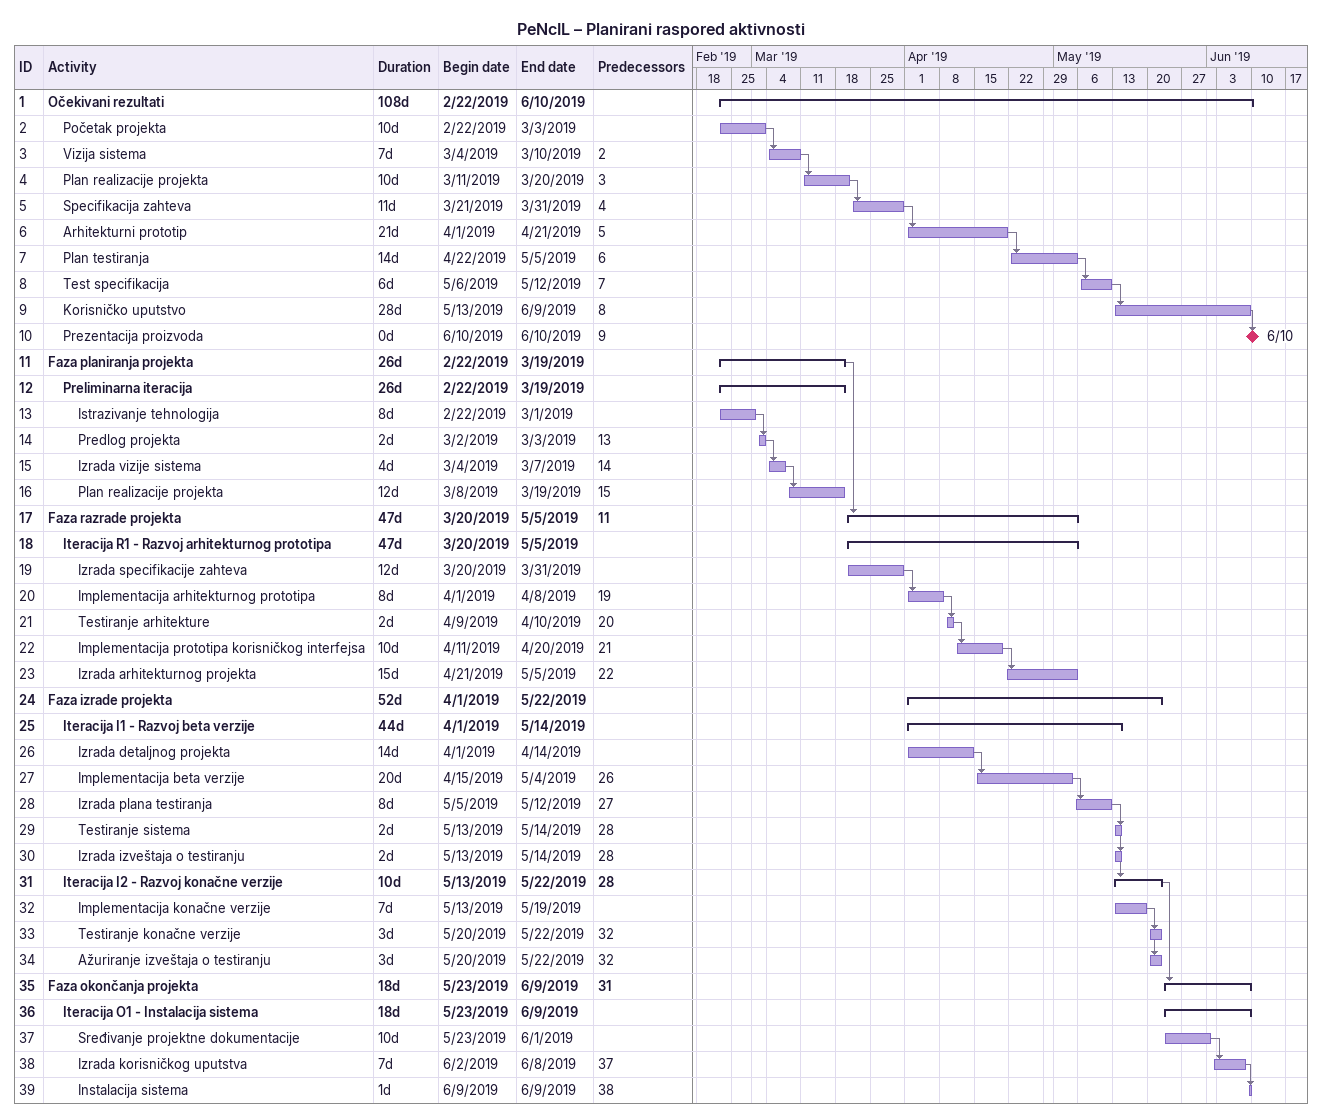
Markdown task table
PeNcIL – Planirani raspored aktivnosti

| ID | Level | Task | Duration | Start | Finish | Predecessors |
|---|---|---|---|---|---|---|
| 1 | 1 | **Očekivani rezultati** | 108d | 2019-02-22 | 2019-06-10 |  |
| 2 | 2 | Početak projekta | 10d | 2019-02-22 | 2019-03-03 |  |
| 3 | 2 | Vizija sistema | 7d | 2019-03-04 | 2019-03-10 | 2 |
| 4 | 2 | Plan realizacije projekta | 10d | 2019-03-11 | 2019-03-20 | 3 |
| 5 | 2 | Specifikacija zahteva | 11d | 2019-03-21 | 2019-03-31 | 4 |
| 6 | 2 | Arhitekturni prototip | 21d | 2019-04-01 | 2019-04-21 | 5 |
| 7 | 2 | Plan testiranja | 14d | 2019-04-22 | 2019-05-05 | 6 |
| 8 | 2 | Test specifikacija | 6d | 2019-05-06 | 2019-05-12 | 7 |
| 9 | 2 | Korisničko uputstvo | 28d | 2019-05-13 | 2019-06-09 | 8 |
| 10 | 2 | Prezentacija proizvoda | 0d | 2019-06-10 | 2019-06-10 | 9 |
| 11 | 1 | **Faza planiranja projekta** | 26d | 2019-02-22 | 2019-03-19 |  |
| 12 | 2 | **Preliminarna iteracija** | 26d | 2019-02-22 | 2019-03-19 |  |
| 13 | 3 | Istrazivanje tehnologija | 8d | 2019-02-22 | 2019-03-01 |  |
| 14 | 3 | Predlog projekta | 2d | 2019-03-02 | 2019-03-03 | 13 |
| 15 | 3 | Izrada vizije sistema | 4d | 2019-03-04 | 2019-03-07 | 14 |
| 16 | 3 | Plan realizacije projekta | 12d | 2019-03-08 | 2019-03-19 | 15 |
| 17 | 1 | **Faza razrade projekta** | 47d | 2019-03-20 | 2019-05-05 | 11 |
| 18 | 2 | **Iteracija R1 - Razvoj arhitekturnog prototipa** | 47d | 2019-03-20 | 2019-05-05 |  |
| 19 | 3 | Izrada specifikacije zahteva | 12d | 2019-03-20 | 2019-03-31 |  |
| 20 | 3 | Implementacija arhitekturnog prototipa | 8d | 2019-04-01 | 2019-04-08 | 19 |
| 21 | 3 | Testiranje arhitekture | 2d | 2019-04-09 | 2019-04-10 | 20 |
| 22 | 3 | Implementacija prototipa korisničkog interfejsa | 10d | 2019-04-11 | 2019-04-20 | 21 |
| 23 | 3 | Izrada arhitekturnog projekta | 15d | 2019-04-21 | 2019-05-05 | 22 |
| 24 | 1 | **Faza izrade projekta** | 52d | 2019-04-01 | 2019-05-22 |  |
| 25 | 2 | **Iteracija I1 - Razvoj beta verzije** | 44d | 2019-04-01 | 2019-05-14 |  |
| 26 | 3 | Izrada detaljnog projekta | 14d | 2019-04-01 | 2019-04-14 |  |
| 27 | 3 | Implementacija beta verzije | 20d | 2019-04-15 | 2019-05-04 | 26 |
| 28 | 3 | Izrada plana testiranja | 8d | 2019-05-05 | 2019-05-12 | 27 |
| 29 | 3 | Testiranje sistema | 2d | 2019-05-13 | 2019-05-14 | 28 |
| 30 | 3 | Izrada izveštaja o testiranju | 2d | 2019-05-13 | 2019-05-14 | 28 |
| 31 | 2 | **Iteracija I2 - Razvoj konačne verzije** | 10d | 2019-05-13 | 2019-05-22 | 28 |
| 32 | 3 | Implementacija konačne verzije | 7d | 2019-05-13 | 2019-05-19 |  |
| 33 | 3 | Testiranje konačne verzije | 3d | 2019-05-20 | 2019-05-22 | 32 |
| 34 | 3 | Ažuriranje izveštaja o testiranju | 3d | 2019-05-20 | 2019-05-22 | 32 |
| 35 | 1 | **Faza okončanja projekta** | 18d | 2019-05-23 | 2019-06-09 | 31 |
| 36 | 2 | **Iteracija O1 - Instalacija sistema** | 18d | 2019-05-23 | 2019-06-09 |  |
| 37 | 3 | Sređivanje projektne dokumentacije | 10d | 2019-05-23 | 2019-06-01 |  |
| 38 | 3 | Izrada korisničkog uputstva | 7d | 2019-06-02 | 2019-06-08 | 37 |
| 39 | 3 | Instalacija sistema | 1d | 2019-06-09 | 2019-06-09 | 38 |
